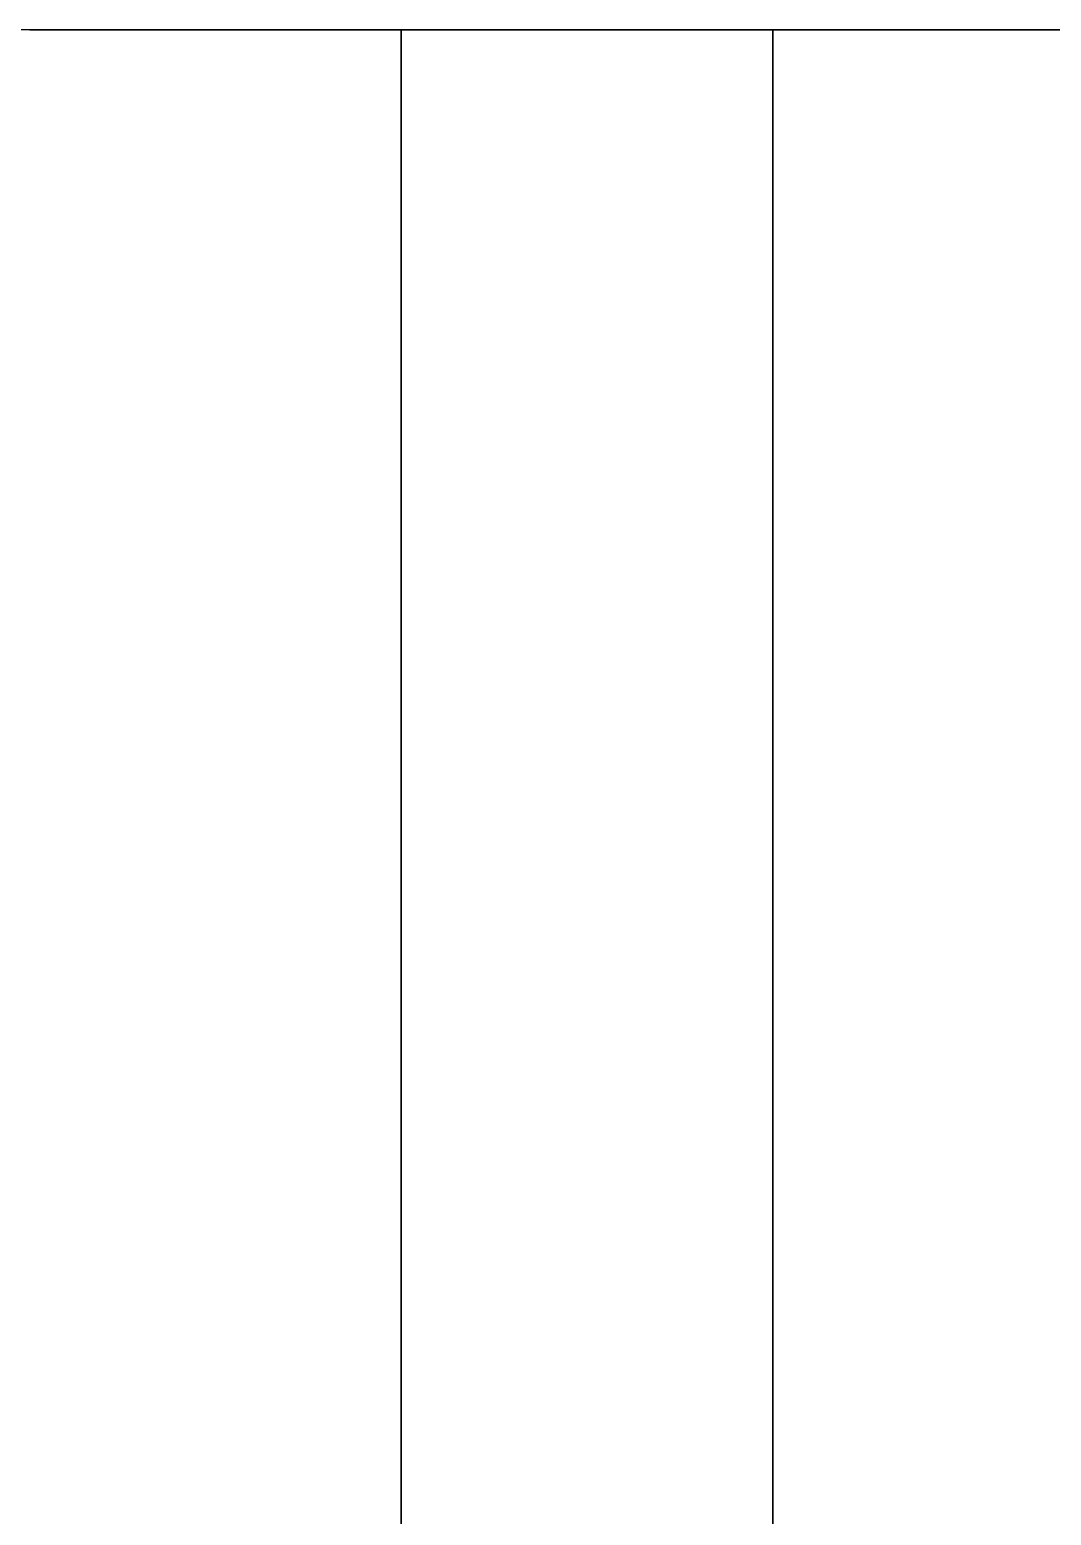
# Model space of a CAD drawing. Extents: x -19 to 297, y 0 to 420.
# Drawn here: x 178.696 to 180.07, y 246.269 to 248.269 of the extents above; entities that cross this region are included whole.
import ezdxf

# ---------------------------------------------------------------- set-up
doc = ezdxf.new("R2010")
doc.units = 0
doc.header["$MEASUREMENT"] = 0
doc.linetypes.add('K5LT_BASIC', pattern=[0])
doc.layers.add('Системный слой', color=7, linetype='Continuous')

# ---------------------------------------------------------------- blocks, each defined once
blk = doc.blocks.new('*U')
at = {"layer": 'Системный слой', "color": 5, "linetype": 'K5LT_BASIC'}
for p, q in [((178.6956, 248.2684), (179.1956, 248.2684)), ((179.1956, 244.2684), (179.1956, 248.2684)), ((179.1956, 248.2684), (179.6956, 248.2684)), ((179.1956, 248.2684), (179.1956, 244.2684)), ((179.6956, 244.2684), (179.6956, 248.2684)), ((179.6956, 248.2684), (180.1956, 248.2684)), ((179.6956, 248.2684), (179.6956, 244.2684))]:
    blk.add_line(p, q, dxfattribs=at)

msp = doc.modelspace()

# ---------------------------------------------------------------- linework, layer by layer
at = {"layer": 'Системный слой', "color": 5, "linetype": 'K5LT_BASIC'}
for p, q in [((178.6957, 248.2688), (163.6957, 248.2688)), ((193.6956, 248.2684), (178.6957, 248.2688)), ((179.1956, 244.2684), (179.1956, 248.2684)), ((179.6956, 244.2684), (179.6956, 248.2684)), ((179.1956, 244.2684), (179.1956, 247.2684)), ((179.6956, 244.2684), (179.6956, 247.2684))]:
    msp.add_line(p, q, dxfattribs=at)

# ---------------------------------------------------------------- block references
at = {"layer": 'Системный слой'}
msp.add_blockref('*U', (0, 0), dxfattribs=at)
msp.add_blockref('*U', (0, 0), dxfattribs=at)
msp.add_blockref('*U', (0, 0), dxfattribs=at)
msp.add_blockref('*U', (0, 0), dxfattribs=at)
msp.add_blockref('*U', (0, 0), dxfattribs=at)
msp.add_blockref('*U', (0, 0), dxfattribs=at)
msp.add_blockref('*U', (0, 0), dxfattribs=at)
msp.add_blockref('*U', (0, 0), dxfattribs=at)
msp.add_blockref('*U', (0, 0), dxfattribs=at)
msp.add_blockref('*U', (0, 0), dxfattribs=at)
msp.add_blockref('*U', (0, 0), dxfattribs=at)
msp.add_blockref('*U', (0, 0), dxfattribs=at)
msp.add_blockref('*U', (0, 0), dxfattribs=at)
msp.add_blockref('*U', (0, 0), dxfattribs=at)
msp.add_blockref('*U', (0, 0), dxfattribs=at)
msp.add_blockref('*U', (0, 0), dxfattribs=at)
msp.add_blockref('*U', (0, 0), dxfattribs=at)
msp.add_blockref('*U', (0, 0), dxfattribs=at)
msp.add_blockref('*U', (0, 0), dxfattribs=at)
msp.add_blockref('*U', (0, 0), dxfattribs=at)
msp.add_blockref('*U', (0, 0), dxfattribs=at)
msp.add_blockref('*U', (0, 0), dxfattribs=at)
msp.add_blockref('*U', (0, 0), dxfattribs=at)
msp.add_blockref('*U', (0, 0), dxfattribs=at)
msp.add_blockref('*U', (0, 0), dxfattribs=at)
msp.add_blockref('*U', (0, 0), dxfattribs=at)
msp.add_blockref('*U', (0, 0), dxfattribs=at)
msp.add_blockref('*U', (0, 0), dxfattribs=at)
msp.add_blockref('*U', (0, 0), dxfattribs=at)
msp.add_blockref('*U', (0, 0), dxfattribs=at)
msp.add_blockref('*U', (0, 0), dxfattribs=at)
msp.add_blockref('*U', (0, 0), dxfattribs=at)
msp.add_blockref('*U', (0, 0), dxfattribs=at)
msp.add_blockref('*U', (0, 0), dxfattribs=at)
msp.add_blockref('*U', (0, 0), dxfattribs=at)
msp.add_blockref('*U', (0, 0), dxfattribs=at)
msp.add_blockref('*U', (0, 0), dxfattribs=at)
msp.add_blockref('*U', (0, 0), dxfattribs=at)
msp.add_blockref('*U', (0, 0), dxfattribs=at)
msp.add_blockref('*U', (0, 0), dxfattribs=at)
msp.add_blockref('*U', (0, 0), dxfattribs=at)
msp.add_blockref('*U', (0, 0), dxfattribs=at)
msp.add_blockref('*U', (0, 0), dxfattribs=at)
msp.add_blockref('*U', (0, 0), dxfattribs=at)
msp.add_blockref('*U', (0, 0), dxfattribs=at)
msp.add_blockref('*U', (0, 0), dxfattribs=at)
msp.add_blockref('*U', (0, 0), dxfattribs=at)
msp.add_blockref('*U', (0, 0), dxfattribs=at)
msp.add_blockref('*U', (0, 0), dxfattribs=at)
msp.add_blockref('*U', (0, 0), dxfattribs=at)
msp.add_blockref('*U', (0, 0), dxfattribs=at)
msp.add_blockref('*U', (0, 0), dxfattribs=at)
msp.add_blockref('*U', (0, 0), dxfattribs=at)
msp.add_blockref('*U', (0, 0), dxfattribs=at)
msp.add_blockref('*U', (0, 0), dxfattribs=at)
msp.add_blockref('*U', (0, 0), dxfattribs=at)
msp.add_blockref('*U', (0, 0), dxfattribs=at)
msp.add_blockref('*U', (0, 0), dxfattribs=at)
msp.add_blockref('*U', (0, 0), dxfattribs=at)
msp.add_blockref('*U', (0, 0), dxfattribs=at)
msp.add_blockref('*U', (0, 0), dxfattribs=at)
msp.add_blockref('*U', (0, 0), dxfattribs=at)
msp.add_blockref('*U', (0, 0), dxfattribs=at)
msp.add_blockref('*U', (0, 0), dxfattribs=at)
msp.add_blockref('*U', (0, 0), dxfattribs=at)
msp.add_blockref('*U', (0, 0), dxfattribs=at)
msp.add_blockref('*U', (0, 0), dxfattribs=at)
msp.add_blockref('*U', (0, 0), dxfattribs=at)
msp.add_blockref('*U', (0, 0), dxfattribs=at)
msp.add_blockref('*U', (0, 0), dxfattribs=at)
msp.add_blockref('*U', (0, 0), dxfattribs=at)
msp.add_blockref('*U', (0, 0), dxfattribs=at)
msp.add_blockref('*U', (0, 0), dxfattribs=at)
msp.add_blockref('*U', (0, 0), dxfattribs=at)
msp.add_blockref('*U', (0, 0), dxfattribs=at)
msp.add_blockref('*U', (0, 0), dxfattribs=at)
msp.add_blockref('*U', (0, 0), dxfattribs=at)
msp.add_blockref('*U', (0, 0), dxfattribs=at)
msp.add_blockref('*U', (0, 0), dxfattribs=at)
msp.add_blockref('*U', (0, 0), dxfattribs=at)
msp.add_blockref('*U', (0, 0), dxfattribs=at)
msp.add_blockref('*U', (0, 0), dxfattribs=at)
msp.add_blockref('*U', (0, 0), dxfattribs=at)
msp.add_blockref('*U', (0, 0), dxfattribs=at)
msp.add_blockref('*U', (0, 0), dxfattribs=at)
msp.add_blockref('*U', (0, 0), dxfattribs=at)
msp.add_blockref('*U', (0, 0), dxfattribs=at)
msp.add_blockref('*U', (0, 0), dxfattribs=at)
msp.add_blockref('*U', (0, 0), dxfattribs=at)
msp.add_blockref('*U', (0, 0), dxfattribs=at)
msp.add_blockref('*U', (0, 0), dxfattribs=at)
msp.add_blockref('*U', (0, 0), dxfattribs=at)
msp.add_blockref('*U', (0, 0), dxfattribs=at)
msp.add_blockref('*U', (0, 0), dxfattribs=at)
msp.add_blockref('*U', (0, 0), dxfattribs=at)
msp.add_blockref('*U', (0, 0), dxfattribs=at)
msp.add_blockref('*U', (0, 0), dxfattribs=at)
msp.add_blockref('*U', (0, 0), dxfattribs=at)
msp.add_blockref('*U', (0, 0), dxfattribs=at)
msp.add_blockref('*U', (0, 0), dxfattribs=at)
msp.add_blockref('*U', (0, 0), dxfattribs=at)
msp.add_blockref('*U', (0, 0), dxfattribs=at)
msp.add_blockref('*U', (0, 0), dxfattribs=at)
msp.add_blockref('*U', (0, 0), dxfattribs=at)
msp.add_blockref('*U', (0, 0), dxfattribs=at)
msp.add_blockref('*U', (0, 0), dxfattribs=at)
msp.add_blockref('*U', (0, 0), dxfattribs=at)
msp.add_blockref('*U', (0, 0), dxfattribs=at)
msp.add_blockref('*U', (0, 0), dxfattribs=at)
msp.add_blockref('*U', (0, 0), dxfattribs=at)
msp.add_blockref('*U', (0, 0), dxfattribs=at)
msp.add_blockref('*U', (0, 0), dxfattribs=at)
msp.add_blockref('*U', (0, 0), dxfattribs=at)
msp.add_blockref('*U', (0, 0), dxfattribs=at)
msp.add_blockref('*U', (0, 0), dxfattribs=at)
msp.add_blockref('*U', (0, 0), dxfattribs=at)
msp.add_blockref('*U', (0, 0), dxfattribs=at)
msp.add_blockref('*U', (0, 0), dxfattribs=at)
msp.add_blockref('*U', (0, 0), dxfattribs=at)
msp.add_blockref('*U', (0, 0), dxfattribs=at)
msp.add_blockref('*U', (0, 0), dxfattribs=at)
msp.add_blockref('*U', (0, 0), dxfattribs=at)
msp.add_blockref('*U', (0, 0), dxfattribs=at)
msp.add_blockref('*U', (0, 0), dxfattribs=at)
msp.add_blockref('*U', (0, 0), dxfattribs=at)
msp.add_blockref('*U', (0, 0), dxfattribs=at)
msp.add_blockref('*U', (0, 0), dxfattribs=at)
msp.add_blockref('*U', (0, 0), dxfattribs=at)
msp.add_blockref('*U', (0, 0), dxfattribs=at)
msp.add_blockref('*U', (0, 0), dxfattribs=at)
msp.add_blockref('*U', (0, 0), dxfattribs=at)
msp.add_blockref('*U', (0, 0), dxfattribs=at)
msp.add_blockref('*U', (0, 0), dxfattribs=at)
msp.add_blockref('*U', (0, 0), dxfattribs=at)
msp.add_blockref('*U', (0, 0), dxfattribs=at)
msp.add_blockref('*U', (0, 0), dxfattribs=at)
msp.add_blockref('*U', (0, 0), dxfattribs=at)
msp.add_blockref('*U', (0, 0), dxfattribs=at)
msp.add_blockref('*U', (0, 0), dxfattribs=at)
msp.add_blockref('*U', (0, 0), dxfattribs=at)
msp.add_blockref('*U', (0, 0), dxfattribs=at)
msp.add_blockref('*U', (0, 0), dxfattribs=at)
msp.add_blockref('*U', (0, 0), dxfattribs=at)
msp.add_blockref('*U', (0, 0), dxfattribs=at)
msp.add_blockref('*U', (0, 0), dxfattribs=at)
msp.add_blockref('*U', (0, 0), dxfattribs=at)
msp.add_blockref('*U', (0, 0), dxfattribs=at)
msp.add_blockref('*U', (0, 0), dxfattribs=at)
msp.add_blockref('*U', (0, 0), dxfattribs=at)
msp.add_blockref('*U', (0, 0), dxfattribs=at)
msp.add_blockref('*U', (0, 0), dxfattribs=at)
msp.add_blockref('*U', (0, 0), dxfattribs=at)
msp.add_blockref('*U', (0, 0), dxfattribs=at)
msp.add_blockref('*U', (0, 0), dxfattribs=at)
msp.add_blockref('*U', (0, 0), dxfattribs=at)
msp.add_blockref('*U', (0, 0), dxfattribs=at)
msp.add_blockref('*U', (0, 0), dxfattribs=at)
msp.add_blockref('*U', (0, 0), dxfattribs=at)
msp.add_blockref('*U', (0, 0), dxfattribs=at)
msp.add_blockref('*U', (0, 0), dxfattribs=at)
msp.add_blockref('*U', (0, 0), dxfattribs=at)
msp.add_blockref('*U', (0, 0), dxfattribs=at)
msp.add_blockref('*U', (0, 0), dxfattribs=at)
msp.add_blockref('*U', (0, 0), dxfattribs=at)
msp.add_blockref('*U', (0, 0), dxfattribs=at)
msp.add_blockref('*U', (0, 0), dxfattribs=at)
msp.add_blockref('*U', (0, 0), dxfattribs=at)
msp.add_blockref('*U', (0, 0), dxfattribs=at)
msp.add_blockref('*U', (0, 0), dxfattribs=at)
msp.add_blockref('*U', (0, 0), dxfattribs=at)
msp.add_blockref('*U', (0, 0), dxfattribs=at)
msp.add_blockref('*U', (0, 0), dxfattribs=at)
msp.add_blockref('*U', (0, 0), dxfattribs=at)
msp.add_blockref('*U', (0, 0), dxfattribs=at)
msp.add_blockref('*U', (0, 0), dxfattribs=at)
msp.add_blockref('*U', (0, 0), dxfattribs=at)
msp.add_blockref('*U', (0, 0), dxfattribs=at)
msp.add_blockref('*U', (0, 0), dxfattribs=at)
msp.add_blockref('*U', (0, 0), dxfattribs=at)
msp.add_blockref('*U', (0, 0), dxfattribs=at)
msp.add_blockref('*U', (0, 0), dxfattribs=at)
msp.add_blockref('*U', (0, 0), dxfattribs=at)
msp.add_blockref('*U', (0, 0), dxfattribs=at)
msp.add_blockref('*U', (0, 0), dxfattribs=at)
msp.add_blockref('*U', (0, 0), dxfattribs=at)
msp.add_blockref('*U', (0, 0), dxfattribs=at)
msp.add_blockref('*U', (0, 0), dxfattribs=at)
msp.add_blockref('*U', (0, 0), dxfattribs=at)
msp.add_blockref('*U', (0, 0), dxfattribs=at)
msp.add_blockref('*U', (0, 0), dxfattribs=at)
msp.add_blockref('*U', (0, 0), dxfattribs=at)
msp.add_blockref('*U', (0, 0), dxfattribs=at)
msp.add_blockref('*U', (0, 0), dxfattribs=at)
msp.add_blockref('*U', (0, 0), dxfattribs=at)
msp.add_blockref('*U', (0, 0), dxfattribs=at)
msp.add_blockref('*U', (0, 0), dxfattribs=at)
msp.add_blockref('*U', (0, 0), dxfattribs=at)
msp.add_blockref('*U', (0, 0), dxfattribs=at)
msp.add_blockref('*U', (0, 0), dxfattribs=at)
msp.add_blockref('*U', (0, 0), dxfattribs=at)
msp.add_blockref('*U', (0, 0), dxfattribs=at)
msp.add_blockref('*U', (0, 0), dxfattribs=at)
msp.add_blockref('*U', (0, 0), dxfattribs=at)
msp.add_blockref('*U', (0, 0), dxfattribs=at)
msp.add_blockref('*U', (0, 0), dxfattribs=at)
msp.add_blockref('*U', (0, 0), dxfattribs=at)
msp.add_blockref('*U', (0, 0), dxfattribs=at)
msp.add_blockref('*U', (0, 0), dxfattribs=at)
msp.add_blockref('*U', (0, 0), dxfattribs=at)
msp.add_blockref('*U', (0, 0), dxfattribs=at)
msp.add_blockref('*U', (0, 0), dxfattribs=at)
msp.add_blockref('*U', (0, 0), dxfattribs=at)
msp.add_blockref('*U', (0, 0), dxfattribs=at)
msp.add_blockref('*U', (0, 0), dxfattribs=at)
msp.add_blockref('*U', (0, 0), dxfattribs=at)
msp.add_blockref('*U', (0, 0), dxfattribs=at)
msp.add_blockref('*U', (0, 0), dxfattribs=at)
msp.add_blockref('*U', (0, 0), dxfattribs=at)
msp.add_blockref('*U', (0, 0), dxfattribs=at)
msp.add_blockref('*U', (0, 0), dxfattribs=at)
msp.add_blockref('*U', (0, 0), dxfattribs=at)
msp.add_blockref('*U', (0, 0), dxfattribs=at)
msp.add_blockref('*U', (0, 0), dxfattribs=at)
msp.add_blockref('*U', (0, 0), dxfattribs=at)
msp.add_blockref('*U', (0, 0), dxfattribs=at)
msp.add_blockref('*U', (0, 0), dxfattribs=at)
msp.add_blockref('*U', (0, 0), dxfattribs=at)
msp.add_blockref('*U', (0, 0), dxfattribs=at)
msp.add_blockref('*U', (0, 0), dxfattribs=at)
msp.add_blockref('*U', (0, 0), dxfattribs=at)
msp.add_blockref('*U', (0, 0), dxfattribs=at)
msp.add_blockref('*U', (0, 0), dxfattribs=at)
msp.add_blockref('*U', (0, 0), dxfattribs=at)
msp.add_blockref('*U', (0, 0), dxfattribs=at)
msp.add_blockref('*U', (0, 0), dxfattribs=at)
msp.add_blockref('*U', (0, 0), dxfattribs=at)
msp.add_blockref('*U', (0, 0), dxfattribs=at)
msp.add_blockref('*U', (0, 0), dxfattribs=at)
msp.add_blockref('*U', (0, 0), dxfattribs=at)
msp.add_blockref('*U', (0, 0), dxfattribs=at)
msp.add_blockref('*U', (0, 0), dxfattribs=at)
msp.add_blockref('*U', (0, 0), dxfattribs=at)
msp.add_blockref('*U', (0, 0), dxfattribs=at)
msp.add_blockref('*U', (0, 0), dxfattribs=at)
msp.add_blockref('*U', (0, 0), dxfattribs=at)
msp.add_blockref('*U', (0, 0), dxfattribs=at)
msp.add_blockref('*U', (0, 0), dxfattribs=at)
msp.add_blockref('*U', (0, 0), dxfattribs=at)
msp.add_blockref('*U', (0, 0), dxfattribs=at)
msp.add_blockref('*U', (0, 0), dxfattribs=at)
msp.add_blockref('*U', (0, 0), dxfattribs=at)
msp.add_blockref('*U', (0, 0), dxfattribs=at)
msp.add_blockref('*U', (0, 0), dxfattribs=at)
msp.add_blockref('*U', (0, 0), dxfattribs=at)
msp.add_blockref('*U', (0, 0), dxfattribs=at)
msp.add_blockref('*U', (0, 0), dxfattribs=at)
msp.add_blockref('*U', (0, 0), dxfattribs=at)
msp.add_blockref('*U', (0, 0), dxfattribs=at)
msp.add_blockref('*U', (0, 0), dxfattribs=at)
msp.add_blockref('*U', (0, 0), dxfattribs=at)
msp.add_blockref('*U', (0, 0), dxfattribs=at)
msp.add_blockref('*U', (0, 0), dxfattribs=at)
msp.add_blockref('*U', (0, 0), dxfattribs=at)
msp.add_blockref('*U', (0, 0), dxfattribs=at)
msp.add_blockref('*U', (0, 0), dxfattribs=at)
msp.add_blockref('*U', (0, 0), dxfattribs=at)
msp.add_blockref('*U', (0, 0), dxfattribs=at)
msp.add_blockref('*U', (0, 0), dxfattribs=at)
msp.add_blockref('*U', (0, 0), dxfattribs=at)
msp.add_blockref('*U', (0, 0), dxfattribs=at)
msp.add_blockref('*U', (0, 0), dxfattribs=at)
msp.add_blockref('*U', (0, 0), dxfattribs=at)
msp.add_blockref('*U', (0, 0), dxfattribs=at)
msp.add_blockref('*U', (0, 0), dxfattribs=at)
msp.add_blockref('*U', (0, 0), dxfattribs=at)
msp.add_blockref('*U', (0, 0), dxfattribs=at)
msp.add_blockref('*U', (0, 0), dxfattribs=at)
msp.add_blockref('*U', (0, 0), dxfattribs=at)
msp.add_blockref('*U', (0, 0), dxfattribs=at)
msp.add_blockref('*U', (0, 0), dxfattribs=at)
msp.add_blockref('*U', (0, 0), dxfattribs=at)
msp.add_blockref('*U', (0, 0), dxfattribs=at)
msp.add_blockref('*U', (0, 0), dxfattribs=at)
msp.add_blockref('*U', (0, 0), dxfattribs=at)
msp.add_blockref('*U', (0, 0), dxfattribs=at)
msp.add_blockref('*U', (0, 0), dxfattribs=at)
msp.add_blockref('*U', (0, 0), dxfattribs=at)
msp.add_blockref('*U', (0, 0), dxfattribs=at)
msp.add_blockref('*U', (0, 0), dxfattribs=at)
msp.add_blockref('*U', (0, 0), dxfattribs=at)
msp.add_blockref('*U', (0, 0), dxfattribs=at)
msp.add_blockref('*U', (0, 0), dxfattribs=at)
msp.add_blockref('*U', (0, 0), dxfattribs=at)
msp.add_blockref('*U', (0, 0), dxfattribs=at)
msp.add_blockref('*U', (0, 0), dxfattribs=at)
msp.add_blockref('*U', (0, 0), dxfattribs=at)
msp.add_blockref('*U', (0, 0), dxfattribs=at)
msp.add_blockref('*U', (0, 0), dxfattribs=at)
msp.add_blockref('*U', (0, 0), dxfattribs=at)
msp.add_blockref('*U', (0, 0), dxfattribs=at)
msp.add_blockref('*U', (0, 0), dxfattribs=at)
msp.add_blockref('*U', (0, 0), dxfattribs=at)
msp.add_blockref('*U', (0, 0), dxfattribs=at)
msp.add_blockref('*U', (0, 0), dxfattribs=at)
msp.add_blockref('*U', (0, 0), dxfattribs=at)
msp.add_blockref('*U', (0, 0), dxfattribs=at)
msp.add_blockref('*U', (0, 0), dxfattribs=at)
msp.add_blockref('*U', (0, 0), dxfattribs=at)
msp.add_blockref('*U', (0, 0), dxfattribs=at)
msp.add_blockref('*U', (0, 0), dxfattribs=at)
msp.add_blockref('*U', (0, 0), dxfattribs=at)
msp.add_blockref('*U', (0, 0), dxfattribs=at)
msp.add_blockref('*U', (0, 0), dxfattribs=at)
msp.add_blockref('*U', (0, 0), dxfattribs=at)
msp.add_blockref('*U', (0, 0), dxfattribs=at)
msp.add_blockref('*U', (0, 0), dxfattribs=at)
msp.add_blockref('*U', (0, 0), dxfattribs=at)
msp.add_blockref('*U', (0, 0), dxfattribs=at)
msp.add_blockref('*U', (0, 0), dxfattribs=at)
msp.add_blockref('*U', (0, 0), dxfattribs=at)
msp.add_blockref('*U', (0, 0), dxfattribs=at)
msp.add_blockref('*U', (0, 0), dxfattribs=at)
msp.add_blockref('*U', (0, 0), dxfattribs=at)
msp.add_blockref('*U', (0, 0), dxfattribs=at)
msp.add_blockref('*U', (0, 0), dxfattribs=at)
msp.add_blockref('*U', (0, 0), dxfattribs=at)
msp.add_blockref('*U', (0, 0), dxfattribs=at)
msp.add_blockref('*U', (0, 0), dxfattribs=at)
msp.add_blockref('*U', (0, 0), dxfattribs=at)
msp.add_blockref('*U', (0, 0), dxfattribs=at)
msp.add_blockref('*U', (0, 0), dxfattribs=at)
msp.add_blockref('*U', (0, 0), dxfattribs=at)
msp.add_blockref('*U', (0, 0), dxfattribs=at)
msp.add_blockref('*U', (0, 0), dxfattribs=at)
msp.add_blockref('*U', (0, 0), dxfattribs=at)
msp.add_blockref('*U', (0, 0), dxfattribs=at)
msp.add_blockref('*U', (0, 0), dxfattribs=at)
msp.add_blockref('*U', (0, 0), dxfattribs=at)
msp.add_blockref('*U', (0, 0), dxfattribs=at)
msp.add_blockref('*U', (0, 0), dxfattribs=at)
msp.add_blockref('*U', (0, 0), dxfattribs=at)
msp.add_blockref('*U', (0, 0), dxfattribs=at)
msp.add_blockref('*U', (0, 0), dxfattribs=at)
msp.add_blockref('*U', (0, 0), dxfattribs=at)
msp.add_blockref('*U', (0, 0), dxfattribs=at)
msp.add_blockref('*U', (0, 0), dxfattribs=at)
msp.add_blockref('*U', (0, 0), dxfattribs=at)
msp.add_blockref('*U', (0, 0), dxfattribs=at)
msp.add_blockref('*U', (0, 0), dxfattribs=at)
msp.add_blockref('*U', (0, 0), dxfattribs=at)
msp.add_blockref('*U', (0, 0), dxfattribs=at)
msp.add_blockref('*U', (0, 0), dxfattribs=at)
msp.add_blockref('*U', (0, 0), dxfattribs=at)
msp.add_blockref('*U', (0, 0), dxfattribs=at)
msp.add_blockref('*U', (0, 0), dxfattribs=at)
msp.add_blockref('*U', (0, 0), dxfattribs=at)
msp.add_blockref('*U', (0, 0), dxfattribs=at)
msp.add_blockref('*U', (0, 0), dxfattribs=at)
msp.add_blockref('*U', (0, 0), dxfattribs=at)
msp.add_blockref('*U', (0, 0), dxfattribs=at)
msp.add_blockref('*U', (0, 0), dxfattribs=at)
msp.add_blockref('*U', (0, 0), dxfattribs=at)
msp.add_blockref('*U', (0, 0), dxfattribs=at)
msp.add_blockref('*U', (0, 0), dxfattribs=at)
msp.add_blockref('*U', (0, 0), dxfattribs=at)
msp.add_blockref('*U', (0, 0), dxfattribs=at)
msp.add_blockref('*U', (0, 0), dxfattribs=at)
msp.add_blockref('*U', (0, 0), dxfattribs=at)
msp.add_blockref('*U', (0, 0), dxfattribs=at)
msp.add_blockref('*U', (0, 0), dxfattribs=at)
msp.add_blockref('*U', (0, 0), dxfattribs=at)
msp.add_blockref('*U', (0, 0), dxfattribs=at)
msp.add_blockref('*U', (0, 0), dxfattribs=at)
msp.add_blockref('*U', (0, 0), dxfattribs=at)
msp.add_blockref('*U', (0, 0), dxfattribs=at)
msp.add_blockref('*U', (0, 0), dxfattribs=at)
msp.add_blockref('*U', (0, 0), dxfattribs=at)
msp.add_blockref('*U', (0, 0), dxfattribs=at)
msp.add_blockref('*U', (0, 0), dxfattribs=at)
msp.add_blockref('*U', (0, 0), dxfattribs=at)
msp.add_blockref('*U', (0, 0), dxfattribs=at)
msp.add_blockref('*U', (0, 0), dxfattribs=at)
msp.add_blockref('*U', (0, 0), dxfattribs=at)
msp.add_blockref('*U', (0, 0), dxfattribs=at)
msp.add_blockref('*U', (0, 0), dxfattribs=at)
msp.add_blockref('*U', (0, 0), dxfattribs=at)
msp.add_blockref('*U', (0, 0), dxfattribs=at)
msp.add_blockref('*U', (0, 0), dxfattribs=at)
msp.add_blockref('*U', (0, 0), dxfattribs=at)
msp.add_blockref('*U', (0, 0), dxfattribs=at)
msp.add_blockref('*U', (0, 0), dxfattribs=at)
msp.add_blockref('*U', (0, 0), dxfattribs=at)
msp.add_blockref('*U', (0, 0), dxfattribs=at)
msp.add_blockref('*U', (0, 0), dxfattribs=at)
msp.add_blockref('*U', (0, 0), dxfattribs=at)
msp.add_blockref('*U', (0, 0), dxfattribs=at)
msp.add_blockref('*U', (0, 0), dxfattribs=at)
msp.add_blockref('*U', (0, 0), dxfattribs=at)
msp.add_blockref('*U', (0, 0), dxfattribs=at)
msp.add_blockref('*U', (0, 0), dxfattribs=at)
msp.add_blockref('*U', (0, 0), dxfattribs=at)
msp.add_blockref('*U', (0, 0), dxfattribs=at)
msp.add_blockref('*U', (0, 0), dxfattribs=at)
msp.add_blockref('*U', (0, 0), dxfattribs=at)
msp.add_blockref('*U', (0, 0), dxfattribs=at)
msp.add_blockref('*U', (0, 0), dxfattribs=at)
msp.add_blockref('*U', (0, 0), dxfattribs=at)
msp.add_blockref('*U', (0, 0), dxfattribs=at)
msp.add_blockref('*U', (0, 0), dxfattribs=at)
msp.add_blockref('*U', (0, 0), dxfattribs=at)
msp.add_blockref('*U', (0, 0), dxfattribs=at)
msp.add_blockref('*U', (0, 0), dxfattribs=at)
msp.add_blockref('*U', (0, 0), dxfattribs=at)
msp.add_blockref('*U', (0, 0), dxfattribs=at)
msp.add_blockref('*U', (0, 0), dxfattribs=at)
msp.add_blockref('*U', (0, 0), dxfattribs=at)
msp.add_blockref('*U', (0, 0), dxfattribs=at)
msp.add_blockref('*U', (0, 0), dxfattribs=at)
msp.add_blockref('*U', (0, 0), dxfattribs=at)
msp.add_blockref('*U', (0, 0), dxfattribs=at)
msp.add_blockref('*U', (0, 0), dxfattribs=at)
msp.add_blockref('*U', (0, 0), dxfattribs=at)
msp.add_blockref('*U', (0, 0), dxfattribs=at)
msp.add_blockref('*U', (0, 0), dxfattribs=at)
msp.add_blockref('*U', (0, 0), dxfattribs=at)
msp.add_blockref('*U', (0, 0), dxfattribs=at)
msp.add_blockref('*U', (0, 0), dxfattribs=at)
msp.add_blockref('*U', (0, 0), dxfattribs=at)
msp.add_blockref('*U', (0, 0), dxfattribs=at)
msp.add_blockref('*U', (0, 0), dxfattribs=at)
msp.add_blockref('*U', (0, 0), dxfattribs=at)
msp.add_blockref('*U', (0, 0), dxfattribs=at)
msp.add_blockref('*U', (0, 0), dxfattribs=at)
msp.add_blockref('*U', (0, 0), dxfattribs=at)
msp.add_blockref('*U', (0, 0), dxfattribs=at)
msp.add_blockref('*U', (0, 0), dxfattribs=at)
msp.add_blockref('*U', (0, 0), dxfattribs=at)
msp.add_blockref('*U', (0, 0), dxfattribs=at)
msp.add_blockref('*U', (0, 0), dxfattribs=at)
msp.add_blockref('*U', (0, 0), dxfattribs=at)
msp.add_blockref('*U', (0, 0), dxfattribs=at)
msp.add_blockref('*U', (0, 0), dxfattribs=at)
msp.add_blockref('*U', (0, 0), dxfattribs=at)
msp.add_blockref('*U', (0, 0), dxfattribs=at)
msp.add_blockref('*U', (0, 0), dxfattribs=at)
msp.add_blockref('*U', (0, 0), dxfattribs=at)
msp.add_blockref('*U', (0, 0), dxfattribs=at)
msp.add_blockref('*U', (0, 0), dxfattribs=at)
msp.add_blockref('*U', (0, 0), dxfattribs=at)
msp.add_blockref('*U', (0, 0), dxfattribs=at)

doc.saveas('drawing.dxf')
